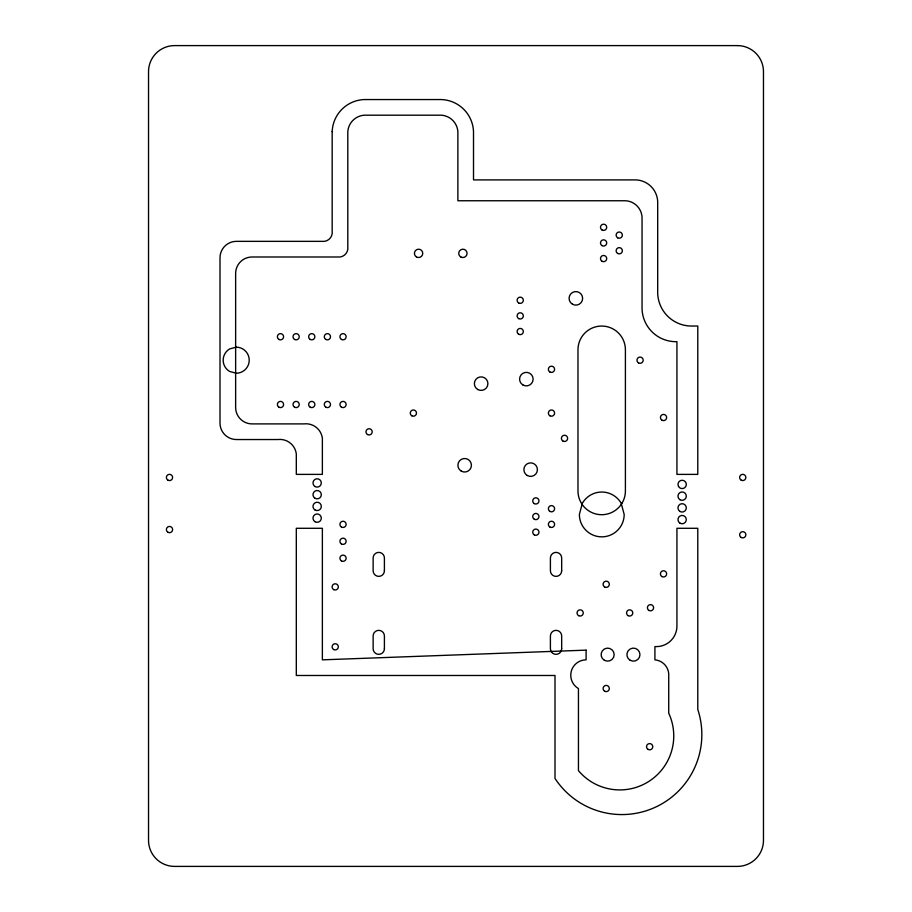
<?xml version="1.0" encoding="UTF-8"?>
<svg xmlns="http://www.w3.org/2000/svg" width="912" height="912" viewBox="0 0 912 912"><rect width="100%" height="100%" fill="white"/><g stroke="black" fill="none" stroke-linecap="round" stroke-linejoin="round"><path stroke-width="1.37" d="M332.173 131.602L332.173 231.101A9.052 9.052 0 0 1 324.512 241.349L236.425 241.349A16.416 16.416 0 0 0 220.009 257.765L220.009 423.122A16.416 16.416 0 0 0 236.425 439.538L277.852 439.538A16.541 16.541 0 0 1 296.309 453.891L296.309 474.388L322.369 474.388L322.369 438.262A16.541 16.541 0 0 0 303.901 423.898L252.054 423.898A16.416 16.416 0 0 1 235.638 407.482L235.638 273.406A16.416 16.416 0 0 1 252.054 256.99L340.153 256.99A9.052 9.052 0 0 0 347.803 246.73L347.803 131.602A17.761 17.761 0 0 1 366.818 115.197L438.854 115.197A17.761 17.761 0 0 1 457.881 131.602L457.881 200.754L625.643 200.754A17.465 17.465 0 0 1 642.048 219.222L642.048 308.837A33.869 33.869 0 0 0 676.932 341.669L676.932 474.388L697.783 474.388L697.783 326.029L692.561 326.029A33.869 33.869 0 0 1 657.689 293.208L657.689 203.581A22.675 22.675 0 0 0 636.063 179.903L473.51 179.903L473.51 131.602A33.379 33.379 0 0 0 438.854 99.556L366.818 99.556A33.379 33.379 0 0 0 332.173 131.602M582.369 503.242L579.371 514.448A22.401 22.401 0 0 0 601.772 536.849A22.401 22.401 0 0 0 624.184 514.448L621.175 503.242A22.401 22.401 0 0 0 582.369 503.242M622.235 502.854L620.513 505.43A23.712 23.712 0 0 1 582.882 505.43L581.161 502.854A23.712 23.712 0 0 1 577.98 490.998L577.98 349.763A23.712 23.712 0 0 1 601.692 326.051A23.712 23.712 0 0 1 625.404 349.763L625.404 490.998A23.712 23.712 0 0 1 622.235 502.854M236.197 347.164L229.687 348.908A13.03 13.03 0 0 0 229.687 371.48L236.197 373.225A13.03 13.03 0 0 0 249.227 360.194A13.03 13.03 0 0 0 236.197 347.164M586.097 650.142L322.369 659.843L322.369 528.287L296.309 528.287L296.309 675.484L554.998 675.484L554.998 778.46A79.971 79.971 0 0 0 697.783 709.456L697.783 528.287L676.932 528.287L676.932 626.077A20.52 20.52 0 0 1 656.412 646.597L654.919 646.597L654.919 659.843A15.162 15.162 0 0 1 668.724 676.259L668.724 713.195A53.968 53.968 0 0 1 578.447 770.64L578.447 688.571A15.401 15.401 0 0 1 586.097 659.843L586.097 650.142M737.42 45.6L174.58 45.6A26.06 26.06 0 0 0 148.531 71.66L148.531 840.34A26.06 26.06 0 0 0 174.58 866.4L737.42 866.4A26.06 26.06 0 0 0 763.469 840.34L763.469 71.66A26.06 26.06 0 0 0 737.42 45.6M561.678 570.741L561.678 558.019A5.632 5.632 0 0 0 556.035 552.387A5.632 5.632 0 0 0 550.403 558.019L550.403 570.741A5.632 5.632 0 0 0 556.035 576.373A5.632 5.632 0 0 0 561.678 570.741M561.678 648.706L561.678 635.983A5.632 5.632 0 0 0 556.035 630.352A5.632 5.632 0 0 0 550.403 635.983L550.403 648.706A5.632 5.632 0 0 0 556.035 654.337A5.632 5.632 0 0 0 561.678 648.706M384.408 570.741L384.408 558.019A5.632 5.632 0 0 0 378.765 552.387A5.632 5.632 0 0 0 373.133 558.019L373.133 570.741A5.632 5.632 0 0 0 378.765 576.373A5.632 5.632 0 0 0 384.408 570.741M384.408 648.706L384.408 635.983A5.632 5.632 0 0 0 378.765 630.352A5.632 5.632 0 0 0 373.133 635.983L373.133 648.706A5.632 5.632 0 0 0 378.765 654.337A5.632 5.632 0 0 0 384.408 648.706M661.975 420.215A3.124 3.124 0 0 0 666.649 417.525A3.124 3.124 0 0 0 661.975 414.823A3.124 3.124 0 0 0 661.975 420.215M549.925 415.792A3.124 3.124 0 0 0 554.61 413.09A3.124 3.124 0 0 0 549.925 410.389A3.124 3.124 0 0 0 549.925 415.792M648.945 610.436A3.124 3.124 0 0 0 653.619 607.734A3.124 3.124 0 0 0 648.945 605.032A3.124 3.124 0 0 0 648.945 610.436M534.295 503.606A3.124 3.124 0 0 0 538.969 500.905A3.124 3.124 0 0 0 534.295 498.203A3.124 3.124 0 0 0 534.295 503.606M534.295 534.877A3.124 3.124 0 0 0 538.969 532.175A3.124 3.124 0 0 0 534.295 529.473A3.124 3.124 0 0 0 534.295 534.877M604.382 660.288A6.521 6.521 0 0 0 614.164 654.645A6.521 6.521 0 0 0 604.382 648.991A6.521 6.521 0 0 0 604.382 660.288M630.169 660.288A6.521 6.521 0 0 0 639.962 654.645A6.521 6.521 0 0 0 630.169 648.991A6.521 6.521 0 0 0 630.169 660.288M315.073 498.294A4.161 4.161 0 0 0 321.32 494.68A4.161 4.161 0 0 0 315.073 491.078A4.161 4.161 0 0 0 315.073 498.294M315.073 521.744A4.161 4.161 0 0 0 321.32 518.141A4.161 4.161 0 0 0 315.073 514.528A4.161 4.161 0 0 0 315.073 521.744M315.073 510.013A4.161 4.161 0 0 0 321.32 506.399A4.161 4.161 0 0 0 315.073 502.797A4.161 4.161 0 0 0 315.073 510.013M680.056 511.484A4.161 4.161 0 0 0 686.303 507.881A4.161 4.161 0 0 0 680.056 504.268A4.161 4.161 0 0 0 680.056 511.484M678.539 486.506A4.161 4.161 0 0 0 685.756 486.506A4.161 4.161 0 0 0 682.142 480.259A4.161 4.161 0 0 0 678.539 486.506M680.056 499.753A4.161 4.161 0 0 0 686.303 496.139A4.161 4.161 0 0 0 680.056 492.537A4.161 4.161 0 0 0 680.056 499.753M315.073 486.552A4.161 4.161 0 0 0 321.32 482.95A4.161 4.161 0 0 0 315.073 479.347A4.161 4.161 0 0 0 315.073 486.552M680.056 523.203A4.161 4.161 0 0 0 686.303 519.589A4.161 4.161 0 0 0 680.056 515.987A4.161 4.161 0 0 0 680.056 523.203M604.645 586.986A3.124 3.124 0 0 0 609.33 584.284A3.124 3.124 0 0 0 604.645 581.582A3.124 3.124 0 0 0 604.645 586.986M333.655 589.597A3.124 3.124 0 0 0 338.329 586.895A3.124 3.124 0 0 0 333.655 584.193A3.124 3.124 0 0 0 333.655 589.597M333.655 649.526A3.124 3.124 0 0 0 338.329 646.825A3.124 3.124 0 0 0 333.655 644.123A3.124 3.124 0 0 0 333.655 649.526M461.278 471.128A6.772 6.772 0 0 0 471.424 465.268A6.772 6.772 0 0 0 461.278 459.397A6.772 6.772 0 0 0 461.278 471.128M477.751 389.504A6.772 6.772 0 0 0 487.909 383.644A6.772 6.772 0 0 0 477.751 377.785A6.772 6.772 0 0 0 477.751 389.504M522.964 384.989A6.772 6.772 0 0 0 533.121 379.13A6.772 6.772 0 0 0 522.964 373.27A6.772 6.772 0 0 0 522.964 384.989M572.474 304.22A6.772 6.772 0 0 0 582.631 298.349A6.772 6.772 0 0 0 572.474 292.49A6.772 6.772 0 0 0 572.474 304.22M527.261 475.494A6.772 6.772 0 0 0 537.419 469.634A6.772 6.772 0 0 0 527.261 463.775A6.772 6.772 0 0 0 527.261 475.494M549.925 372.005A3.124 3.124 0 0 0 554.61 369.303A3.124 3.124 0 0 0 549.925 366.601A3.124 3.124 0 0 0 549.925 372.005M661.975 576.566A3.124 3.124 0 0 0 666.649 573.865A3.124 3.124 0 0 0 661.975 571.163A3.124 3.124 0 0 0 661.975 576.566M578.596 615.646A3.124 3.124 0 0 0 583.27 612.944A3.124 3.124 0 0 0 578.596 610.242A3.124 3.124 0 0 0 578.596 615.646M628.106 615.646A3.124 3.124 0 0 0 632.78 612.944A3.124 3.124 0 0 0 628.106 610.242A3.124 3.124 0 0 0 628.106 615.646M638.525 362.896A3.124 3.124 0 0 0 643.199 360.194A3.124 3.124 0 0 0 638.525 357.493A3.124 3.124 0 0 0 638.525 362.896M562.955 441.066A3.124 3.124 0 0 0 567.64 438.364A3.124 3.124 0 0 0 562.955 435.662A3.124 3.124 0 0 0 562.955 441.066M341.476 527.056A3.124 3.124 0 0 0 346.15 524.354A3.124 3.124 0 0 0 341.476 521.653A3.124 3.124 0 0 0 341.476 527.056M341.476 543.985A3.124 3.124 0 0 0 346.15 541.283A3.124 3.124 0 0 0 341.476 538.582A3.124 3.124 0 0 0 341.476 543.985M341.476 560.926A3.124 3.124 0 0 0 346.15 558.224A3.124 3.124 0 0 0 341.476 555.522A3.124 3.124 0 0 0 341.476 560.926M549.925 527.056A3.124 3.124 0 0 0 554.61 524.354A3.124 3.124 0 0 0 549.925 521.653A3.124 3.124 0 0 0 549.925 527.056M549.925 511.415A3.124 3.124 0 0 0 554.61 508.725A3.124 3.124 0 0 0 549.925 506.023A3.124 3.124 0 0 0 549.925 511.415M534.295 519.236A3.124 3.124 0 0 0 538.969 516.534A3.124 3.124 0 0 0 534.295 513.832A3.124 3.124 0 0 0 534.295 519.236M518.666 302.966A3.124 3.124 0 0 0 523.34 300.265A3.124 3.124 0 0 0 518.666 297.563A3.124 3.124 0 0 0 518.666 302.966M518.666 318.596A3.124 3.124 0 0 0 523.34 315.894A3.124 3.124 0 0 0 518.666 313.192A3.124 3.124 0 0 0 518.666 318.596M518.666 334.237A3.124 3.124 0 0 0 523.34 331.535A3.124 3.124 0 0 0 518.666 328.833A3.124 3.124 0 0 0 518.666 334.237M278.935 339.446A3.124 3.124 0 0 0 283.609 336.745A3.124 3.124 0 0 0 278.935 334.043A3.124 3.124 0 0 0 278.935 339.446M294.565 339.446A3.124 3.124 0 0 0 299.25 336.745A3.124 3.124 0 0 0 294.565 334.043A3.124 3.124 0 0 0 294.565 339.446M310.205 339.446A3.124 3.124 0 0 0 314.879 336.745A3.124 3.124 0 0 0 310.205 334.043A3.124 3.124 0 0 0 310.205 339.446M325.835 339.446A3.124 3.124 0 0 0 330.52 336.745A3.124 3.124 0 0 0 325.835 334.043A3.124 3.124 0 0 0 325.835 339.446M341.476 339.446A3.124 3.124 0 0 0 346.15 336.745A3.124 3.124 0 0 0 341.476 334.043A3.124 3.124 0 0 0 341.476 339.446M341.476 407.197A3.124 3.124 0 0 0 346.15 404.495A3.124 3.124 0 0 0 341.476 401.793A3.124 3.124 0 0 0 341.476 407.197M325.835 407.197A3.124 3.124 0 0 0 330.52 404.495A3.124 3.124 0 0 0 325.835 401.793A3.124 3.124 0 0 0 325.835 407.197M310.205 407.197A3.124 3.124 0 0 0 314.879 404.495A3.124 3.124 0 0 0 310.205 401.793A3.124 3.124 0 0 0 310.205 407.197M294.565 407.197A3.124 3.124 0 0 0 299.25 404.495A3.124 3.124 0 0 0 294.565 401.793A3.124 3.124 0 0 0 294.565 407.197M278.935 407.197A3.124 3.124 0 0 0 283.609 404.495A3.124 3.124 0 0 0 278.935 401.793A3.124 3.124 0 0 0 278.935 407.197M167.933 480.157A3.124 3.124 0 0 0 172.619 477.455A3.124 3.124 0 0 0 167.933 474.753A3.124 3.124 0 0 0 167.933 480.157M167.933 532.266A3.124 3.124 0 0 0 172.619 529.564A3.124 3.124 0 0 0 167.933 526.862A3.124 3.124 0 0 0 167.933 532.266M741.194 480.157A3.124 3.124 0 0 0 745.868 477.455A3.124 3.124 0 0 0 741.194 474.753A3.124 3.124 0 0 0 741.194 480.157M741.194 537.476A3.124 3.124 0 0 0 745.868 534.774A3.124 3.124 0 0 0 741.194 532.072A3.124 3.124 0 0 0 741.194 537.476M617.675 237.815A3.124 3.124 0 0 0 622.36 235.125A3.124 3.124 0 0 0 617.675 232.423A3.124 3.124 0 0 0 617.675 237.815M617.675 253.456A3.124 3.124 0 0 0 622.36 250.754A3.124 3.124 0 0 0 617.675 248.053A3.124 3.124 0 0 0 617.675 253.456M602.045 245.636A3.124 3.124 0 0 0 606.719 242.934A3.124 3.124 0 0 0 602.045 240.232A3.124 3.124 0 0 0 602.045 245.636M602.045 261.277A3.124 3.124 0 0 0 606.719 258.575A3.124 3.124 0 0 0 602.045 255.873A3.124 3.124 0 0 0 602.045 261.277M602.045 230.006A3.124 3.124 0 0 0 606.719 227.305A3.124 3.124 0 0 0 602.045 224.603A3.124 3.124 0 0 0 602.045 230.006M367.525 434.545A3.124 3.124 0 0 0 372.21 431.843A3.124 3.124 0 0 0 367.525 429.142A3.124 3.124 0 0 0 367.525 434.545M411.825 415.792A3.124 3.124 0 0 0 416.499 413.09A3.124 3.124 0 0 0 411.825 410.389A3.124 3.124 0 0 0 411.825 415.792M648.079 749.402A3.124 3.124 0 0 0 652.764 746.7A3.124 3.124 0 0 0 648.079 743.998A3.124 3.124 0 0 0 648.079 749.402M604.645 691.216A3.124 3.124 0 0 0 609.33 688.514A3.124 3.124 0 0 0 604.645 685.813A3.124 3.124 0 0 0 604.645 691.216M416.51 256.967A4.161 4.161 0 0 0 422.758 253.365A4.161 4.161 0 0 0 416.51 249.751A4.161 4.161 0 0 0 416.51 256.967M460.811 256.967A4.161 4.161 0 0 0 467.058 253.365A4.161 4.161 0 0 0 460.811 249.751A4.161 4.161 0 0 0 460.811 256.967"/></g></svg>
